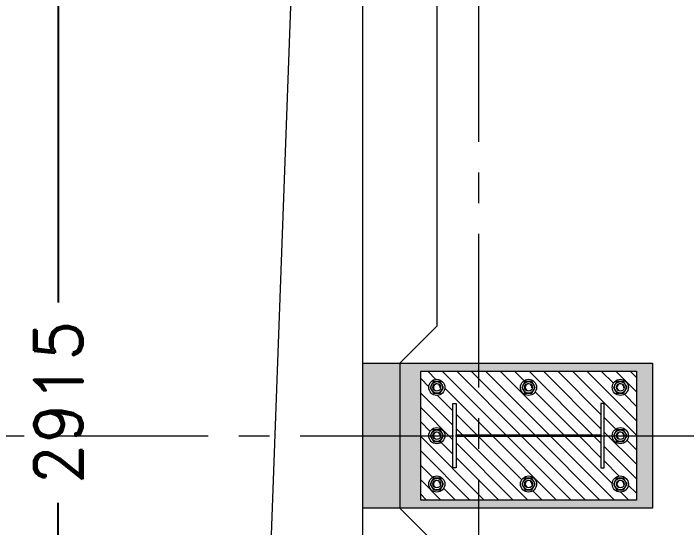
# Model space of a CAD drawing. Header units: millimetres. Extents: x 5227 to 261376, y 53707 to 123566.
# Drawn here: x 54979 to 57069, y 105029 to 106624 of the extents above; entities that cross this region are included whole.
import ezdxf

# ---------------------------------------------------------------- set-up
doc = ezdxf.new("R2010")
doc.units = ezdxf.units.MM
doc.header["$PDMODE"] = 35
doc.header["$PDSIZE"] = -10
doc.linetypes.add('CENTERX2', pattern=[101.6, 63.5, -12.7, 12.7, -12.7])
doc.layers.get('0').update_dxf_attribs({"lineweight": 0})
doc.layers.get('Defpoints').update_dxf_attribs({"lineweight": 0})
for name, color, linetype, lineweight in [('PV_COLUMN_LINE', 4, 'Continuous', 0), ('PV_DIMENTION_MAIN_ROMAND', 7, 'Continuous', 0), ('PV_DIMENTION_SECOND_ROMANS', 7, 'Continuous', 0), ('PV_EXTRA_LINE', 252, 'Continuous', 0), ('PV_MASONRY', 10, 'Continuous', 0), ('PV_STEEL_I SECTION', 5, 'Continuous', 0), ('PV_STEEL_PLATE', 4, 'Continuous', 0), ('PV_TEXT_ROMANS', 7, 'Continuous', 0)]:
    doc.layers.add(name, color=color, linetype=linetype, lineweight=lineweight)
doc.layers.add('PV_GRID_LINE', color=252, linetype='CENTERX2', lineweight=0, transparency=0.5)
doc.layers.add('PV_HATCH', color=252, linetype='Continuous', lineweight=0, transparency=0.5)
doc.styles.add('PV_ROMAND', font='romand.shx')
doc.styles.add('PV_ROMANS', font='romans.shx')
doc.dimstyles.new('PV_1-75_MM', dxfattribs={"dimscale": 75, "dimtxt": 2, "dimasz": 2, "dimexe": 1, "dimexo": 0.625, "dimtad": 0, "dimdec": 0, "dimdsep": 46, "dimtxsty": 'PV_ROMAND', "dimcen": 2.5, "dimadec": 0, "dimazin": 0, "dimtfac": 1, "dimtdec": 0, "dimtmove": 1, "dimatfit": 2, "dimfxl": 1, "dimfxlon": 1, "dimarcsym": 0})
doc.dimstyles.new('PV_1-75_MM_FOOT', dxfattribs={"dimscale": 75, "dimtxt": 2, "dimasz": 2, "dimexe": 1, "dimexo": 0.625, "dimtad": 0, "dimdec": 0, "dimdsep": 46, "dimtxsty": 'PV_ROMAND', "dimcen": 2.5, "dimadec": 0, "dimazin": 0, "dimtfac": 1, "dimtdec": 0, "dimtmove": 1, "dimatfit": 2, "dimfxl": 1, "dimfxlon": 1, "dimarcsym": 0})

# ---------------------------------------------------------------- blocks, each defined once
blk = doc.blocks.new('*U314')
at = {"layer": 'PV_EXTRA_LINE', "linetype": 'CENTERX2', "ltscale": 10}
blk.add_line((0, -299.9), (0, -33709.3), dxfattribs=at)
at = {"layer": 'PV_TEXT_ROMANS', "color": 7, "style": 'PV_ROMANS'}
blk.add_attdef('1', (-101.5, 132.4), '', height=200, dxfattribs=at)
blk = doc.blocks.new('*U325')
at = {"layer": 'PV_EXTRA_LINE', "linetype": 'CENTERX2', "ltscale": 10}
blk.add_line((0, -299.9), (0, -47022.7), dxfattribs=at)
at = {"layer": 'PV_TEXT_ROMANS', "color": 7, "style": 'PV_ROMANS'}
blk.add_attdef('1', (-80, 132.4), '', height=200, dxfattribs=at)
blk = doc.blocks.new('*D792')
at = {"layer": 'Defpoints', "color": 0, "transparency": 16777216}
for p in [(56063.6, 112688.5), (54519.3, 90938.5), (56063.6, 90938.5)]:
    blk.add_point(p, dxfattribs=at)
at = {"layer": 'PV_DIMENTION_SECOND_ROMANS', "color": 0, "lineweight": -2, "transparency": 16777216}
for p, q in [((54594.3, 112688.5), (54444.3, 112688.5)), ((54519.3, 112538.5), (54519.3, 104156.8)), ((54519.3, 91088.5), (54519.3, 99470.2)), ((54594.3, 90938.5), (54444.3, 90938.5))]:
    blk.add_line(p, q, dxfattribs=at)
at = {"layer": 'PV_DIMENTION_SECOND_ROMANS', "color": 0, "transparency": 16777216}
for points in [[(54544.3, 112538.5), (54494.3, 112538.5), (54519.3, 112688.5)], [(54494.3, 91088.5), (54544.3, 91088.5), (54519.3, 90938.5)]]:
    blk.add_solid(points, dxfattribs=at)
at = {"layer": 'PV_DIMENTION_SECOND_ROMANS', "color": 0, "transparency": 16777216, "insert": (54519.3, 101813.5), "char_height": 150, "attachment_point": 5, "rotation": 90, "style": 'PV_ROMAND'}
blk.add_mtext('21750 [71\'-4"] OUT TO OUT BUILDING', dxfattribs=at)
blk = doc.blocks.new('*D819')
at = {"layer": 'Defpoints', "color": 0, "transparency": 16777216}
for p in [(55118, 106873.5), (56063.6, 106873.5), (56063.6, 103958.5)]:
    blk.add_point(p, dxfattribs=at)
at = {"layer": 'PV_DIMENTION_MAIN_ROMAND', "color": 0, "lineweight": -2, "transparency": 16777216}
for p, q in [((55193, 106873.5), (55043, 106873.5)), ((55118, 106723.5), (55118, 105727.2)), ((55118, 104108.5), (55118, 105104.9)), ((55193, 103958.5), (55043, 103958.5))]:
    blk.add_line(p, q, dxfattribs=at)
at = {"layer": 'PV_DIMENTION_MAIN_ROMAND', "color": 0, "transparency": 16777216}
for points in [[(55143, 106723.5), (55093, 106723.5), (55118, 106873.5)], [(55093, 104108.5), (55143, 104108.5), (55118, 103958.5)]]:
    blk.add_solid(points, dxfattribs=at)
at = {"layer": 'PV_DIMENTION_MAIN_ROMAND', "color": 0, "transparency": 16777216, "insert": (55118, 105416), "char_height": 150, "attachment_point": 5, "rotation": 90, "style": 'PV_ROMAND'}
blk.add_mtext('2915', dxfattribs=at)
blk = doc.blocks.new('G$C8B689587')
at = {"color": 0}
blk.add_lwpolyline([(-18, -10.4), (0, -20.8), (18, -10.4), (18, 10.4), (0, 20.8), (-18, 10.4)], close=True, dxfattribs=at)
for radius in [25, 12]:
    blk.add_circle((0, 0), radius, dxfattribs=at)
at = {"color": 8}
blk.add_circle((0, 0), 18, dxfattribs=at)
blk.add_arc((0, 0), 10.7, 260.6127, 197.7322, dxfattribs=at)
blk = doc.blocks.new('TYP. BASE PLATE2')
at = {"layer": 'PV_HATCH'}
h = blk.add_hatch(dxfattribs=at)
h.set_pattern_fill('ANSI31', color=252, scale=10)
h.paths.add_polyline_path([(21464.3, 21026.1), (21464.3, 20356.1), (21864.3, 20356.1), (21864.3, 21026.1)])
h.paths.add_polyline_path([(21839.3, 20976.1, 1), (21789.3, 20976.1, 1)], flags=16)
h.paths.add_polyline_path([(21689.3, 20976.1, 1), (21639.3, 20976.1, 1)], flags=16)
h.paths.add_polyline_path([(21539.3, 20976.1, 1), (21489.3, 20976.1, 1)], flags=16)
h.paths.add_polyline_path([(21539.3, 20691.1, 1), (21489.3, 20691.1, 1)], flags=16)
h.paths.add_polyline_path([(21839.3, 20691.1, 1), (21789.3, 20691.1, 1)], flags=16)
h.paths.add_polyline_path([(21839.3, 20406.1, 1), (21789.3, 20406.1, 1)], flags=16)
h.paths.add_polyline_path([(21689.3, 20406.1, 1), (21639.3, 20406.1, 1)], flags=16)
h.paths.add_polyline_path([(21539.3, 20406.1, 1), (21489.3, 20406.1, 1)], flags=16)
h.paths.add_polyline_path([(21564.3, 20916.1), (21564.3, 20926.1), (21764.3, 20926.1), (21764.3, 20916.1), (21666.8, 20916.1), (21666.8, 20466.1), (21764.3, 20466.1), (21764.3, 20456.1), (21564.3, 20456.1), (21564.3, 20466.1), (21661.8, 20466.1), (21661.8, 20916.1)], flags=16)
h.paths.add_polyline_path([(21805.3, 20960.6), (21796.3, 20965.8), (21796.3, 20976.1), (21796.3, 20986.5), (21805.3, 20991.7), (21814.3, 20996.9), (21823.3, 20991.7), (21832.3, 20986.5), (21832.3, 20976.1), (21832.3, 20965.8), (21823.3, 20960.6), (21814.3, 20955.4)], flags=0)
h.paths.add_polyline_path([(21655.3, 20960.6), (21646.3, 20965.8), (21646.3, 20976.1), (21646.3, 20986.5), (21655.3, 20991.7), (21664.3, 20996.9), (21673.3, 20991.7), (21682.3, 20986.5), (21682.3, 20976.1), (21682.3, 20965.8), (21673.3, 20960.6), (21664.3, 20955.4)], flags=0)
h.paths.add_polyline_path([(21505.3, 20960.6), (21496.3, 20965.8), (21496.3, 20976.1), (21496.3, 20986.5), (21505.3, 20991.7), (21514.3, 20996.9), (21523.3, 20991.7), (21532.3, 20986.5), (21532.3, 20976.1), (21532.3, 20965.8), (21523.3, 20960.6), (21514.3, 20955.4)], flags=0)
h.paths.add_polyline_path([(21505.3, 20675.6), (21496.3, 20680.8), (21496.3, 20691.1), (21496.3, 20701.5), (21505.3, 20706.7), (21514.3, 20711.9), (21523.3, 20706.7), (21532.3, 20701.5), (21532.3, 20691.1), (21532.3, 20680.8), (21523.3, 20675.6), (21514.3, 20670.4)], flags=0)
h.paths.add_polyline_path([(21805.3, 20675.6), (21796.3, 20680.8), (21796.3, 20691.1), (21796.3, 20701.5), (21805.3, 20706.7), (21814.3, 20711.9), (21823.3, 20706.7), (21832.3, 20701.5), (21832.3, 20691.1), (21832.3, 20680.8), (21823.3, 20675.6), (21814.3, 20670.4)], flags=0)
h.paths.add_polyline_path([(21805.3, 20390.6), (21796.3, 20395.8), (21796.3, 20406.1), (21796.3, 20416.5), (21805.3, 20421.7), (21814.3, 20426.9), (21823.3, 20421.7), (21832.3, 20416.5), (21832.3, 20406.1), (21832.3, 20395.8), (21823.3, 20390.6), (21814.3, 20385.4)], flags=0)
h.paths.add_polyline_path([(21655.3, 20390.6), (21646.3, 20395.8), (21646.3, 20406.1), (21646.3, 20416.5), (21655.3, 20421.7), (21664.3, 20426.9), (21673.3, 20421.7), (21682.3, 20416.5), (21682.3, 20406.1), (21682.3, 20395.8), (21673.3, 20390.6), (21664.3, 20385.4)], flags=0)
h.paths.add_polyline_path([(21505.3, 20390.6), (21496.3, 20395.8), (21496.3, 20406.1), (21496.3, 20416.5), (21505.3, 20421.7), (21514.3, 20426.9), (21523.3, 20421.7), (21532.3, 20416.5), (21532.3, 20406.1), (21532.3, 20395.8), (21523.3, 20390.6), (21514.3, 20385.4)], flags=0)
at = {"layer": 'PV_STEEL_I SECTION'}
for points in [[(21564.3, 20926.1), (21764.3, 20926.1), (21764.3, 20916.1), (21564.3, 20916.1)], [(21661.8, 20916.1), (21666.8, 20916.1), (21666.8, 20466.1), (21661.8, 20466.1)], [(21564.3, 20456.1), (21764.3, 20456.1), (21764.3, 20466.1), (21564.3, 20466.1)]]:
    blk.add_lwpolyline(points, close=True, dxfattribs=at)
at = {"layer": 'PV_STEEL_PLATE'}
blk.add_lwpolyline([(21464.3, 21026.1), (21864.3, 21026.1), (21864.3, 20356.1), (21464.3, 20356.1)], close=True, dxfattribs=at)
for p in [(21514.3, 20976.1), (21664.3, 20976.1), (21814.3, 20976.1), (21514.3, 20691.1), (21814.3, 20691.1), (21514.3, 20406.1), (21664.3, 20406.1), (21814.3, 20406.1)]:
    blk.add_blockref('G$C8B689587', p)
blk = doc.blocks.new('195TH21M6M')
at = {"layer": 'PV_HATCH'}
h = blk.add_hatch(color=252, dxfattribs=at)
h.dxf.hatch_style = 1
h.paths.add_polyline_path([(21439.3, 21436.1), (21439.3, 20536.1), (21889.3, 20536.1), (21889.3, 21436.1)])
h.paths.add_polyline_path([(21864.3, 21256.1), (21864.3, 20586.1), (21464.3, 20586.1), (21464.3, 21256.1)], flags=16)
h.paths.add_polyline_path([(21539.3, 20636.1, 1), (21489.3, 20636.1, 1)], flags=0)
h.paths.add_polyline_path([(21505.3, 20620.6), (21496.3, 20625.8), (21496.3, 20636.1), (21496.3, 20646.5), (21505.3, 20651.7), (21514.3, 20656.9), (21523.3, 20651.7), (21532.3, 20646.5), (21532.3, 20636.1), (21532.3, 20625.8), (21523.3, 20620.6), (21514.3, 20615.4)], flags=0)
h.paths.add_polyline_path([(21689.3, 20636.1, 1), (21639.3, 20636.1, 1)], flags=0)
h.paths.add_polyline_path([(21655.3, 20620.6), (21646.3, 20625.8), (21646.3, 20636.1), (21646.3, 20646.5), (21655.3, 20651.7), (21664.3, 20656.9), (21673.3, 20651.7), (21682.3, 20646.5), (21682.3, 20636.1), (21682.3, 20625.8), (21673.3, 20620.6), (21664.3, 20615.4)], flags=0)
h.paths.add_polyline_path([(21839.3, 20636.1, 1), (21789.3, 20636.1, 1)], flags=0)
h.paths.add_polyline_path([(21805.3, 20620.6), (21796.3, 20625.8), (21796.3, 20636.1), (21796.3, 20646.5), (21805.3, 20651.7), (21814.3, 20656.9), (21823.3, 20651.7), (21832.3, 20646.5), (21832.3, 20636.1), (21832.3, 20625.8), (21823.3, 20620.6), (21814.3, 20615.4)], flags=0)
h.paths.add_polyline_path([(21839.3, 20921.1, 1), (21789.3, 20921.1, 1)], flags=0)
h.paths.add_polyline_path([(21805.3, 20905.6), (21796.3, 20910.8), (21796.3, 20921.1), (21796.3, 20931.5), (21805.3, 20936.7), (21814.3, 20941.9), (21823.3, 20936.7), (21832.3, 20931.5), (21832.3, 20921.1), (21832.3, 20910.8), (21823.3, 20905.6), (21814.3, 20900.4)], flags=0)
h.paths.add_polyline_path([(21539.3, 20921.1, 1), (21489.3, 20921.1, 1)], flags=0)
h.paths.add_polyline_path([(21505.3, 20905.6), (21496.3, 20910.8), (21496.3, 20921.1), (21496.3, 20931.5), (21505.3, 20936.7), (21514.3, 20941.9), (21523.3, 20936.7), (21532.3, 20931.5), (21532.3, 20921.1), (21532.3, 20910.8), (21523.3, 20905.6), (21514.3, 20900.4)], flags=0)
h.paths.add_polyline_path([(21539.3, 21206.1, 1), (21489.3, 21206.1, 1)], flags=0)
h.paths.add_polyline_path([(21505.3, 21190.6), (21496.3, 21195.8), (21496.3, 21206.1), (21496.3, 21216.5), (21505.3, 21221.7), (21514.3, 21226.9), (21523.3, 21221.7), (21532.3, 21216.5), (21532.3, 21206.1), (21532.3, 21195.8), (21523.3, 21190.6), (21514.3, 21185.4)], flags=0)
h.paths.add_polyline_path([(21689.3, 21206.1, 1), (21639.3, 21206.1, 1)], flags=0)
h.paths.add_polyline_path([(21655.3, 21190.6), (21646.3, 21195.8), (21646.3, 21206.1), (21646.3, 21216.5), (21655.3, 21221.7), (21664.3, 21226.9), (21673.3, 21221.7), (21682.3, 21216.5), (21682.3, 21206.1), (21682.3, 21195.8), (21673.3, 21190.6), (21664.3, 21185.4)], flags=0)
h.paths.add_polyline_path([(21839.3, 21206.1, 1), (21789.3, 21206.1, 1)], flags=0)
h.paths.add_polyline_path([(21805.3, 21190.6), (21796.3, 21195.8), (21796.3, 21206.1), (21796.3, 21216.5), (21805.3, 21221.7), (21814.3, 21226.9), (21823.3, 21221.7), (21832.3, 21216.5), (21832.3, 21206.1), (21832.3, 21195.8), (21823.3, 21190.6), (21814.3, 21185.4)], flags=0)
h.paths.add_polyline_path([(21661.8, 20696.1), (21661.8, 21146.1), (21564.3, 21146.1), (21564.3, 21156.1), (21764.3, 21156.1), (21764.3, 21146.1), (21666.8, 21146.1), (21666.8, 20696.1), (21764.3, 20696.1), (21764.3, 20686.1), (21564.3, 20686.1), (21564.3, 20696.1)], flags=0)
at = {"layer": 'PV_COLUMN_LINE'}
blk.add_lwpolyline([(21439.3, 21436.1), (21889.3, 21436.1), (21889.3, 20536.1), (21439.3, 20536.1)], close=True, dxfattribs=at)
at = {"layer": 'PV_DIMENTION_SECOND_ROMANS'}
blk.add_blockref('TYP. BASE PLATE2', (0, 230), dxfattribs=at)
blk = doc.blocks.new('OUTER PLOT LINE')
at = {"color": 5}
blk.add_lwpolyline([(15164.2, 22387.3), (47530.3, 21281.1), (47530.3, -610.4), (14314.9, -610.4), (15164.2, 22387.3)], dxfattribs=at)

msp = doc.modelspace()

# ---------------------------------------------------------------- linework, layer by layer
at = {"layer": 'PV_MASONRY'}
msp.add_lwpolyline([(56063.6, 90938.5), (56063.6, 106873.5), (56293.6, 106873.5), (56293.6, 105653.5), (56178.6, 105538.5), (56178.6, 105088.5), (56293.6, 104973.5)], dxfattribs=at)

# ---------------------------------------------------------------- block references
at = {"layer": 'PV_DIMENTION_SECOND_ROMANS'}
msp.add_blockref('OUTER PLOT LINE', (40945.5, 91548.9), dxfattribs=at)
at = {"layer": 'PV_DIMENTION_SECOND_ROMANS', "rotation": 90}
msp.add_blockref('195TH21M6M', (77499.8, 83649.2), dxfattribs=at)
at = {"layer": 'PV_GRID_LINE', "linetype": 'ByBlock', "lineweight": 0, "xscale": 0.75, "yscale": 0.75, "zscale": 0.75}
msp.add_blockref('*U314', (56423.6, 116070.5), dxfattribs=at)
at = {"layer": 'PV_GRID_LINE', "linetype": 'ByBlock', "lineweight": 0, "xscale": -0.75, "yscale": 0.75, "zscale": 0.75, "rotation": 89.99999999951409}
msp.add_blockref('*U325', (53358.8, 105313.5), dxfattribs=at)

# ---------------------------------------------------------------- dimensions: what is measured, and where the dimension line sits
at = {"layer": 'PV_DIMENTION_MAIN_ROMAND'}
dim = msp.add_linear_dim(base=(55118, 106873.5), p1=(56063.6, 103958.5), p2=(56063.6, 106873.5), angle=90, dimstyle='PV_1-75_MM', dxfattribs=at)
dim.commit()
dim.dimension.update_dxf_attribs({"geometry": '*D819', "text_midpoint": (55118, 105416)})
at = {"layer": 'PV_DIMENTION_SECOND_ROMANS'}
dim = msp.add_linear_dim(base=(54519.3, 90938.5), p1=(56063.6, 112688.5), p2=(56063.6, 90938.5), angle=90, text='<> OUT TO OUT BUILDING', dimstyle='PV_1-75_MM_FOOT', override={"dimtxsty": 'PV_ROMAND'}, dxfattribs=at)
dim.commit()
dim.dimension.update_dxf_attribs({"geometry": '*D792', "text_midpoint": (54519.3, 101813.5)})

doc.saveas('drawing.dxf')
